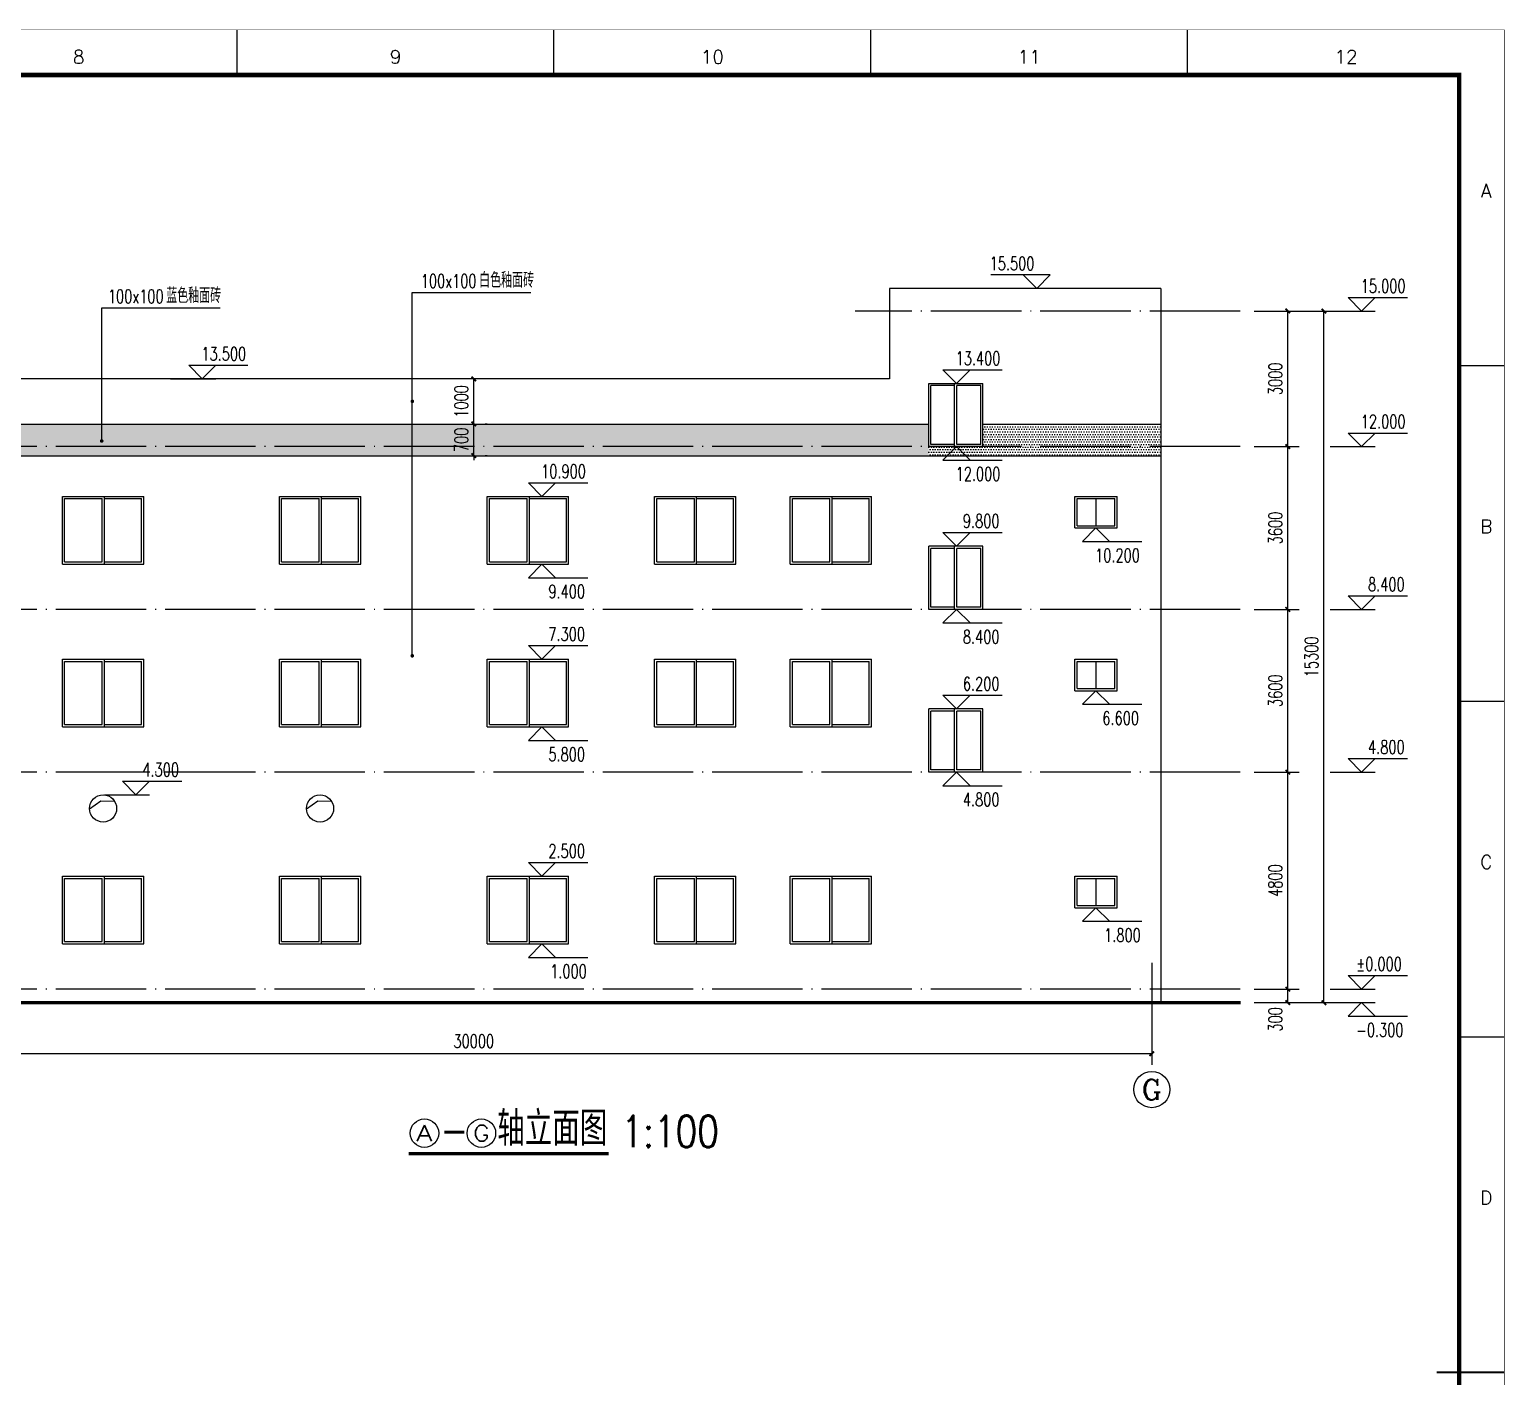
# Model space of a CAD drawing. Header units: millimetres. Extents: x 172649 to 472543, y 238332 to 449264.
# Drawn here: x 439891 to 472543, y 310528 to 340324 of the extents above; entities that cross this region are included whole.
import ezdxf
from ezdxf.enums import TextEntityAlignment as Align

# ---------------------------------------------------------------- set-up
doc = ezdxf.new("R2010")
doc.units = ezdxf.units.MM
doc.header["$LTSCALE"] = 1000
doc.linetypes.add('CENTER', pattern=[2, 1.25, -0.25, 0.25, -0.25])
doc.linetypes.add('DOTE', pattern=[2.42, 2, -0.2, 0.02, -0.2])
for name, color, linetype in [('01', 7, 'Continuous'), ('3T_WOOD', 21, 'Continuous'), ('AXIS', 3, 'Continuous'), ('AXIS_TEXT', 7, 'Continuous'), ('DIM_ELEV', 3, 'Continuous'), ('DIM_LEAD', 3, 'Continuous'), ('DIM_SYMB', 3, 'Continuous'), ('DOTE', 1, 'CENTER'), ('PUB_DIM', 3, 'Continuous'), ('PUB_TEXT', 7, 'Continuous'), ('STAIR', 2, 'Continuous'), ('TK', 7, 'Continuous'), ('WALL', 255, 'Continuous'), ('填充', 8, 'Continuous')]:
    doc.layers.add(name, color=color, linetype=linetype)
doc.styles.add('_HZTXT', font='txt.shx', dxfattribs={"width": 0.8, "bigfont": 'HZTXT.shx'})
doc.styles.add('_TCH_AXIS', font='COMPLEX', dxfattribs={"bigfont": 'GBCBIG'})
doc.styles.add('_TCH_DIM', font='SIMPLEX', dxfattribs={"bigfont": 'GBCBIG'})
doc.styles.add('_TCH_DIM_T3', font='SIMPLEX', dxfattribs={"width": 0.705882, "bigfont": 'GBCBIG'})
doc.styles.add('gedi', font='geditxt.shx', dxfattribs={"width": 0.8, "bigfont": 'hz.shx'})
doc.styles.get("Standard").update_dxf_attribs({"font": 'txt', "bigfont": 'gbcbig.shx'})
doc.dimstyles.new('_TCH_ARCH&&100', dxfattribs={"dimtxt": 297.5, "dimasz": 100, "dimexe": 250, "dimexo": 300, "dimgap": 126.25, "dimtad": 1, "dimdec": 0, "dimzin": 0, "dimdsep": 46, "dimtxsty": '_TCH_DIM_T3', "dimblk": 'ARCHTICK', "dimcen": 0.09, "dimclrt": 7, "dimazin": 2, "dimtfac": 1, "dimtdec": 0, "dimtix": 1, "dimtmove": 2, "dimatfit": 3, "dimfxl": 1, "dimtolj": 1, "dimtzin": 0, "dimarcsym": 0})
pattern_1 = [(0, (0, 0), (28.125, 56.25), [0, -56.25])]

# ---------------------------------------------------------------- blocks, each defined once
blk = doc.blocks.new('GEDI_WK_A1')
at = {"color": 3}
for p, q in [((560.67, 584), (560.67, 594)), ((630.75, 584), (630.75, 594)), ((700.83, 584), (700.83, 594)), ((770.92, 584), (770.92, 594)), ((831, 519.75), (841, 519.75)), ((831, 445.5), (841, 445.5)), ((831, 371.25), (841, 371.25)), ((831, 297), (841, 297))]:
    blk.add_line(p, q, dxfattribs=at)
for points, const_width in [([(0, 0), (841, 0), (841, 594), (0, 594)], 0.1), ([(25, 10), (831, 10), (831, 584), (25, 584)], 1)]:
    blk.add_lwpolyline(points, close=True, dxfattribs=dict(at, const_width=const_width))
at = {"color": 3, "const_width": 0.5}
blk.add_lwpolyline([(826, 297), (841, 297)], dxfattribs=at)
at = {"color": 3}
for s, p in [('8', (525.62, 588)), ('9', (595.71, 588)), ('10', (665.79, 588)), ('11', (735.88, 588)), ('12', (805.96, 588))]:
    blk.add_text(s, height=3, dxfattribs=at).set_placement(p, align=Align.MIDDLE)
for s, p in [('A', (837, 556.88)), ('B', (837, 482.62)), ('C', (837, 408.38)), ('D', (837, 334.12))]:
    blk.add_text(s, height=3, dxfattribs=at).set_placement(p, align=Align.CENTER)
blk = doc.blocks.new('_ArchTick')
at = {"color": 0, "linetype": 'ByBlock', "const_width": 0.4}
blk.add_lwpolyline([(-0.5, -0.5), (0.5, 0.5)], dxfattribs=at)
blk = doc.blocks.new('*D118')
at = {"layer": 'DEFPOINTS', "color": 0}
for p in [(449719, 331597), (449719, 331597), (449719, 330897)]:
    blk.add_point(p, dxfattribs=at)
at = {"layer": 'PUB_DIM', "color": 0, "lineweight": -2}
for p, q in [((449719, 331597), (449719, 331697)), ((449719, 330897), (449719, 331597)), ((450019, 331597), (449969, 331597)), ((449719, 330897), (449719, 330797)), ((450019, 330897), (449969, 330897))]:
    blk.add_line(p, q, dxfattribs=at)
at = {"layer": 'PUB_DIM', "color": 0, "lineweight": -2, "xscale": 100, "yscale": 100, "zscale": 100}
for p, rotation in [((449719, 331597), 270), ((449719, 330897), 90)]:
    blk.add_blockref('_ArchTick', p, dxfattribs=dict(at, rotation=rotation))
at = {"layer": 'PUB_DIM', "color": 7, "insert": (449444, 331247), "char_height": 297.5, "attachment_point": 5, "rotation": 90, "style": '_TCH_DIM_T3'}
blk.add_mtext('\\A1;700', dxfattribs=at)
blk = doc.blocks.new('*D119')
at = {"layer": 'DEFPOINTS', "color": 0}
for p in [(449719, 332597), (449719, 332597), (449719, 331597)]:
    blk.add_point(p, dxfattribs=at)
at = {"layer": 'PUB_DIM', "color": 0, "lineweight": -2}
for p, q in [((449719, 331597), (449719, 332597)), ((450019, 332597), (449969, 332597)), ((450019, 331597), (449969, 331597))]:
    blk.add_line(p, q, dxfattribs=at)
at = {"layer": 'PUB_DIM', "color": 0, "lineweight": -2, "xscale": 100, "yscale": 100, "zscale": 100}
for p, rotation in [((449719, 332597), 90), ((449719, 331597), 270)]:
    blk.add_blockref('_ArchTick', p, dxfattribs=dict(at, rotation=rotation))
at = {"layer": 'PUB_DIM', "color": 7, "insert": (449444, 332097), "char_height": 297.5, "attachment_point": 5, "rotation": 90, "style": '_TCH_DIM_T3'}
blk.add_mtext('\\A1;1000', dxfattribs=at)
blk = doc.blocks.new('*D435')
at = {"layer": 'DEFPOINTS', "color": 0}
for p in [(467482, 334097), (468527, 334097), (467482, 318797)]:
    blk.add_point(p, dxfattribs=at)
at = {"layer": 'PUB_DIM', "color": 0, "lineweight": -2}
for p, q in [((467782, 334097), (468777, 334097)), ((468527, 318797), (468527, 334097)), ((467782, 318797), (468777, 318797))]:
    blk.add_line(p, q, dxfattribs=at)
at = {"layer": 'PUB_DIM', "color": 0, "lineweight": -2, "xscale": 100, "yscale": 100, "zscale": 100}
for p, rotation in [((468527, 334097), 90), ((468527, 318797), 270)]:
    blk.add_blockref('_ArchTick', p, dxfattribs=dict(at, rotation=rotation))
at = {"layer": 'PUB_DIM', "color": 7, "insert": (468252, 326447), "char_height": 297.5, "attachment_point": 5, "rotation": 90, "style": '_TCH_DIM_T3'}
blk.add_mtext('\\A1;15300', dxfattribs=at)
blk = doc.blocks.new('*D436')
at = {"layer": 'DEFPOINTS', "color": 0}
for p in [(466682, 319097), (467727, 319097), (466682, 318797)]:
    blk.add_point(p, dxfattribs=at)
at = {"layer": 'PUB_DIM', "color": 0, "lineweight": -2}
for p, q in [((466982, 319097), (467977, 319097)), ((467727, 318797), (467727, 319097)), ((466982, 318797), (467977, 318797))]:
    blk.add_line(p, q, dxfattribs=at)
at = {"layer": 'PUB_DIM', "color": 0, "lineweight": -2, "xscale": 100, "yscale": 100, "zscale": 100}
for p, rotation in [((467727, 319097), 90), ((467727, 318797), 270)]:
    blk.add_blockref('_ArchTick', p, dxfattribs=dict(at, rotation=rotation))
at = {"layer": 'PUB_DIM', "color": 7, "insert": (467452, 318427), "char_height": 297.5, "attachment_point": 5, "rotation": 90, "style": '_TCH_DIM_T3'}
blk.add_mtext('\\A1;300', dxfattribs=at)
blk = doc.blocks.new('*D437')
at = {"layer": 'DEFPOINTS', "color": 0}
for p in [(466682, 323897), (467727, 323897), (466682, 319097)]:
    blk.add_point(p, dxfattribs=at)
at = {"layer": 'PUB_DIM', "color": 0, "lineweight": -2}
for p, q in [((466982, 323897), (467977, 323897)), ((467727, 319097), (467727, 323897)), ((466982, 319097), (467977, 319097))]:
    blk.add_line(p, q, dxfattribs=at)
at = {"layer": 'PUB_DIM', "color": 0, "lineweight": -2, "xscale": 100, "yscale": 100, "zscale": 100}
for p, rotation in [((467727, 323897), 90), ((467727, 319097), 270)]:
    blk.add_blockref('_ArchTick', p, dxfattribs=dict(at, rotation=rotation))
at = {"layer": 'PUB_DIM', "color": 7, "insert": (467452, 321497), "char_height": 297.5, "attachment_point": 5, "rotation": 90, "style": '_TCH_DIM_T3'}
blk.add_mtext('\\A1;4800', dxfattribs=at)
blk = doc.blocks.new('*D438')
at = {"layer": 'DEFPOINTS', "color": 0}
for p in [(466682, 327497), (467727, 327497), (466682, 323897)]:
    blk.add_point(p, dxfattribs=at)
at = {"layer": 'PUB_DIM', "color": 0, "lineweight": -2}
for p, q in [((466982, 327497), (467977, 327497)), ((467727, 323897), (467727, 327497)), ((466982, 323897), (467977, 323897))]:
    blk.add_line(p, q, dxfattribs=at)
at = {"layer": 'PUB_DIM', "color": 0, "lineweight": -2, "xscale": 100, "yscale": 100, "zscale": 100}
for p, rotation in [((467727, 327497), 90), ((467727, 323897), 270)]:
    blk.add_blockref('_ArchTick', p, dxfattribs=dict(at, rotation=rotation))
at = {"layer": 'PUB_DIM', "color": 7, "insert": (467452, 325697), "char_height": 297.5, "attachment_point": 5, "rotation": 90, "style": '_TCH_DIM_T3'}
blk.add_mtext('\\A1;3600', dxfattribs=at)
blk = doc.blocks.new('*D439')
at = {"layer": 'DEFPOINTS', "color": 0}
for p in [(466682, 331097), (467727, 331097), (466682, 327497)]:
    blk.add_point(p, dxfattribs=at)
at = {"layer": 'PUB_DIM', "color": 0, "lineweight": -2}
for p, q in [((466982, 331097), (467977, 331097)), ((467727, 327497), (467727, 331097)), ((466982, 327497), (467977, 327497))]:
    blk.add_line(p, q, dxfattribs=at)
at = {"layer": 'PUB_DIM', "color": 0, "lineweight": -2, "xscale": 100, "yscale": 100, "zscale": 100}
for p, rotation in [((467727, 331097), 90), ((467727, 327497), 270)]:
    blk.add_blockref('_ArchTick', p, dxfattribs=dict(at, rotation=rotation))
at = {"layer": 'PUB_DIM', "color": 7, "insert": (467452, 329297), "char_height": 297.5, "attachment_point": 5, "rotation": 90, "style": '_TCH_DIM_T3'}
blk.add_mtext('\\A1;3600', dxfattribs=at)
blk = doc.blocks.new('*D440')
at = {"layer": 'DEFPOINTS', "color": 0}
for p in [(466682, 334097), (467727, 334097), (466682, 331097)]:
    blk.add_point(p, dxfattribs=at)
at = {"layer": 'PUB_DIM', "color": 0, "lineweight": -2}
for p, q in [((466982, 334097), (467977, 334097)), ((467727, 331097), (467727, 334097)), ((466982, 331097), (467977, 331097))]:
    blk.add_line(p, q, dxfattribs=at)
at = {"layer": 'PUB_DIM', "color": 0, "lineweight": -2, "xscale": 100, "yscale": 100, "zscale": 100}
for p, rotation in [((467727, 334097), 90), ((467727, 331097), 270)]:
    blk.add_blockref('_ArchTick', p, dxfattribs=dict(at, rotation=rotation))
at = {"layer": 'PUB_DIM', "color": 7, "insert": (467452, 332597), "char_height": 297.5, "attachment_point": 5, "rotation": 90, "style": '_TCH_DIM_T3'}
blk.add_mtext('\\A1;3000', dxfattribs=at)
blk = doc.blocks.new('*D441')
at = {"layer": 'AXIS', "color": 0, "lineweight": -2}
for p, q in [((434719, 319675), (434719, 317419)), ((464719, 319675), (464719, 317419)), ((434719, 317669), (464719, 317669))]:
    blk.add_line(p, q, dxfattribs=at)
at = {"layer": 'DEFPOINTS', "color": 0}
for p in [(434719, 319975), (464719, 319975), (464719, 317669)]:
    blk.add_point(p, dxfattribs=at)
at = {"layer": 'AXIS', "color": 0, "lineweight": -2, "xscale": 100, "yscale": 100, "zscale": 100, "rotation": 180}
blk.add_blockref('_ArchTick', (434719, 317669), dxfattribs=at)
at = {"layer": 'AXIS', "color": 0, "lineweight": -2, "xscale": 100, "yscale": 100, "zscale": 100}
blk.add_blockref('_ArchTick', (464719, 317669), dxfattribs=at)
at = {"layer": 'AXIS', "color": 7, "insert": (449719, 317944), "char_height": 297.5, "attachment_point": 5, "style": '_TCH_DIM_T3'}
blk.add_mtext('\\A1;30000', dxfattribs=at)

msp = doc.modelspace()

# ---------------------------------------------------------------- hatches: boundary and pattern name
at = {"layer": '填充'}
h = msp.add_hatch(dxfattribs=at)
h.set_pattern_fill('松散材料', color=256, scale=30, style=0)
h.set_pattern_definition(pattern_1)
h.paths.add_polyline_path([(459783.8, 330897.3), (459783.8, 331597.3), (434518.6, 331597.3), (434518.6, 330897.3)])
h = msp.add_hatch(dxfattribs=at)
h.set_pattern_fill('松散材料', color=256, scale=30, style=0)
h.set_pattern_definition(pattern_1)
h.paths.add_polyline_path([(460983.5, 331597.3), (460983.5, 330897.3), (464918.6, 330897.3), (464918.6, 331597.3)])
h = msp.add_hatch(dxfattribs=at)
h.set_pattern_fill('松散材料', color=256, scale=30, style=0)
h.set_pattern_definition(pattern_1)
h.paths.add_polyline_path([(460983.5, 330897.3), (460983.5, 331097.3), (459783.8, 331097.3), (459783.8, 330897.3)])

# ---------------------------------------------------------------- linework, layer by layer
at = {"layer": '01', "const_width": 80}
msp.add_lwpolyline([(466681.7, 318797.3), (432035.2, 318797.3)], dxfattribs=at)
at = {"layer": '3T_WOOD'}
for p, q in [((463483.9, 329947.3), (463483.9, 329347.3)), ((463483.9, 326347.3), (463483.9, 325747.3)), ((463483.9, 321547.3), (463483.9, 320947.3))]:
    msp.add_line(p, q, dxfattribs=at)
for points in [[(459783.8, 331097.3), (459783.8, 332497.3), (460983.5, 332497.3)], [(460352.9, 332447.3), (459833.8, 332447.3)], [(459833.8, 331147.3), (459833.8, 332447.3)], [(460352.9, 331097.3), (460352.9, 332497.3)], [(460933.5, 332447.3), (460402.9, 332447.3)], [(460402.9, 331147.3), (460402.9, 332447.3)], [(460933.5, 331147.3), (460933.5, 332447.3)], [(460983.5, 331097.3), (460983.5, 332497.3)], [(460983.5, 331097.3), (459783.8, 331097.3)], [(460352.9, 331147.3), (459833.8, 331147.3)], [(460933.5, 331147.3), (460402.9, 331147.3)], [(440618.6, 329997.3), (442418.3, 329997.3)], [(440618.6, 328497.3), (440618.6, 329997.3)], [(440668.6, 329947.3), (441499.2, 329947.3)], [(440668.6, 328547.3), (440668.6, 329947.3)], [(441499.2, 328547.3), (441499.2, 329947.3)], [(441549.2, 328497.3), (441549.2, 329997.3)], [(441549.2, 329947.3), (442368.3, 329947.3)], [(442368.3, 328547.3), (442368.3, 329947.3)], [(442418.3, 328497.3), (442418.3, 329997.3)], [(445418.6, 329997.3), (447218.3, 329997.3)], [(445418.6, 328497.3), (445418.6, 329997.3)], [(445468.6, 329947.3), (446299.2, 329947.3)], [(445468.6, 328547.3), (445468.6, 329947.3)], [(446299.2, 328547.3), (446299.2, 329947.3)], [(446349.2, 328497.3), (446349.2, 329997.3)], [(446349.2, 329947.3), (447168.3, 329947.3)], [(447168.3, 328547.3), (447168.3, 329947.3)], [(447218.3, 328497.3), (447218.3, 329997.3)], [(450018.6, 329997.3), (451818.3, 329997.3)], [(450018.6, 328497.3), (450018.6, 329997.3)], [(450068.6, 329947.3), (450899.2, 329947.3)], [(450068.6, 328547.3), (450068.6, 329947.3)], [(450899.2, 328547.3), (450899.2, 329947.3)], [(450949.2, 328497.3), (450949.2, 329997.3)], [(450949.2, 329947.3), (451768.3, 329947.3)], [(451768.3, 328547.3), (451768.3, 329947.3)], [(451818.3, 328497.3), (451818.3, 329997.3)], [(453718.6, 329997.3), (455518.3, 329997.3)], [(453718.6, 328497.3), (453718.6, 329997.3)], [(453768.6, 329947.3), (454599.2, 329947.3)], [(453768.6, 328547.3), (453768.6, 329947.3)], [(454599.2, 328547.3), (454599.2, 329947.3)], [(454649.2, 328497.3), (454649.2, 329997.3)], [(454649.2, 329947.3), (455468.3, 329947.3)], [(455468.3, 328547.3), (455468.3, 329947.3)], [(455518.3, 328497.3), (455518.3, 329997.3)], [(456718.6, 329997.3), (458518.3, 329997.3)], [(456718.6, 328497.3), (456718.6, 329997.3)], [(456768.6, 329947.3), (457599.2, 329947.3)], [(456768.6, 328547.3), (456768.6, 329947.3)], [(457599.2, 328547.3), (457599.2, 329947.3)], [(457649.2, 328497.3), (457649.2, 329997.3)], [(457649.2, 329947.3), (458468.3, 329947.3)], [(458468.3, 328547.3), (458468.3, 329947.3)], [(458518.3, 328497.3), (458518.3, 329997.3)], [(463018.6, 329997.3), (463949.2, 329997.3)], [(463018.6, 329297.3), (463018.6, 329997.3)], [(463068.6, 329947.3), (463899.2, 329947.3)], [(463068.6, 329347.3), (463068.6, 329947.3)], [(463899.2, 329347.3), (463899.2, 329947.3)], [(463949.2, 329297.3), (463949.2, 329997.3)], [(463018.6, 329297.3), (463949.2, 329297.3)], [(463068.6, 329347.3), (463899.2, 329347.3)], [(460983.5, 328897.3), (459783.8, 328897.3)], [(459783.8, 327497.3), (459783.8, 328897.3)], [(460352.9, 328847.3), (459833.8, 328847.3)], [(459833.8, 327547.3), (459833.8, 328847.3)], [(460352.9, 327497.3), (460352.9, 328897.3)], [(460933.5, 328847.3), (460402.9, 328847.3)], [(460402.9, 327547.3), (460402.9, 328847.3)], [(460933.5, 327547.3), (460933.5, 328847.3)], [(460983.5, 327497.3), (460983.5, 328897.3)], [(440618.6, 328497.3), (442418.3, 328497.3)], [(440668.6, 328547.3), (441499.2, 328547.3)], [(441549.2, 328547.3), (442368.3, 328547.3)], [(445418.6, 328497.3), (447218.3, 328497.3)], [(445468.6, 328547.3), (446299.2, 328547.3)], [(446349.2, 328547.3), (447168.3, 328547.3)], [(450018.6, 328497.3), (451818.3, 328497.3)], [(450068.6, 328547.3), (450899.2, 328547.3)], [(450949.2, 328547.3), (451768.3, 328547.3)], [(453718.6, 328497.3), (455518.3, 328497.3)], [(453768.6, 328547.3), (454599.2, 328547.3)], [(454649.2, 328547.3), (455468.3, 328547.3)], [(456718.6, 328497.3), (458518.3, 328497.3)], [(456768.6, 328547.3), (457599.2, 328547.3)], [(457649.2, 328547.3), (458468.3, 328547.3)], [(460352.9, 327547.3), (459833.8, 327547.3)], [(460933.5, 327547.3), (460402.9, 327547.3)], [(460983.5, 327497.3), (459783.8, 327497.3)], [(440618.6, 326397.3), (442418.3, 326397.3)], [(440618.6, 324897.3), (440618.6, 326397.3)], [(440668.6, 326347.3), (441499.2, 326347.3)], [(440668.6, 324947.3), (440668.6, 326347.3)], [(441499.2, 324947.3), (441499.2, 326347.3)], [(441549.2, 324897.3), (441549.2, 326397.3)], [(441549.2, 326347.3), (442368.3, 326347.3)], [(442368.3, 324947.3), (442368.3, 326347.3)], [(442418.3, 324897.3), (442418.3, 326397.3)], [(445418.6, 326397.3), (447218.3, 326397.3)], [(445418.6, 324897.3), (445418.6, 326397.3)], [(445468.6, 326347.3), (446299.2, 326347.3)], [(445468.6, 324947.3), (445468.6, 326347.3)], [(446299.2, 324947.3), (446299.2, 326347.3)], [(446349.2, 324897.3), (446349.2, 326397.3)], [(446349.2, 326347.3), (447168.3, 326347.3)], [(447168.3, 324947.3), (447168.3, 326347.3)], [(447218.3, 324897.3), (447218.3, 326397.3)], [(450018.6, 326397.3), (451818.3, 326397.3)], [(450018.6, 324897.3), (450018.6, 326397.3)], [(450068.6, 326347.3), (450899.2, 326347.3)], [(450068.6, 324947.3), (450068.6, 326347.3)], [(450899.2, 324947.3), (450899.2, 326347.3)], [(450949.2, 324897.3), (450949.2, 326397.3)], [(450949.2, 326347.3), (451768.3, 326347.3)], [(451768.3, 324947.3), (451768.3, 326347.3)], [(451818.3, 324897.3), (451818.3, 326397.3)], [(453718.6, 326397.3), (455518.3, 326397.3)], [(453718.6, 324897.3), (453718.6, 326397.3)], [(453768.6, 326347.3), (454599.2, 326347.3)], [(453768.6, 324947.3), (453768.6, 326347.3)], [(454599.2, 324947.3), (454599.2, 326347.3)], [(454649.2, 324897.3), (454649.2, 326397.3)], [(454649.2, 326347.3), (455468.3, 326347.3)], [(455468.3, 324947.3), (455468.3, 326347.3)], [(455518.3, 324897.3), (455518.3, 326397.3)], [(456718.6, 326397.3), (458518.3, 326397.3)], [(456718.6, 324897.3), (456718.6, 326397.3)], [(456768.6, 326347.3), (457599.2, 326347.3)], [(456768.6, 324947.3), (456768.6, 326347.3)], [(457599.2, 324947.3), (457599.2, 326347.3)], [(457649.2, 324897.3), (457649.2, 326397.3)], [(457649.2, 326347.3), (458468.3, 326347.3)], [(458468.3, 324947.3), (458468.3, 326347.3)], [(458518.3, 324897.3), (458518.3, 326397.3)], [(463018.6, 326397.3), (463949.2, 326397.3)], [(463018.6, 325697.3), (463018.6, 326397.3)], [(463068.6, 326347.3), (463899.2, 326347.3)], [(463068.6, 325747.3), (463068.6, 326347.3)], [(463899.2, 325747.3), (463899.2, 326347.3)], [(463949.2, 325697.3), (463949.2, 326397.3)], [(463018.6, 325697.3), (463949.2, 325697.3)], [(463068.6, 325747.3), (463899.2, 325747.3)], [(460983.5, 325297.3), (459783.8, 325297.3)], [(459783.8, 323897.3), (459783.8, 325297.3)], [(460352.9, 325247.3), (459833.8, 325247.3)], [(459833.8, 323947.3), (459833.8, 325247.3)], [(460352.9, 323897.3), (460352.9, 325297.3)], [(460933.5, 325247.3), (460402.9, 325247.3)], [(460402.9, 323947.3), (460402.9, 325247.3)], [(460933.5, 323947.3), (460933.5, 325247.3)], [(460983.5, 323897.3), (460983.5, 325297.3)], [(440618.6, 324897.3), (442418.3, 324897.3)], [(440668.6, 324947.3), (441499.2, 324947.3)], [(441549.2, 324947.3), (442368.3, 324947.3)], [(445418.6, 324897.3), (447218.3, 324897.3)], [(445468.6, 324947.3), (446299.2, 324947.3)], [(446349.2, 324947.3), (447168.3, 324947.3)], [(450018.6, 324897.3), (451818.3, 324897.3)], [(450068.6, 324947.3), (450899.2, 324947.3)], [(450949.2, 324947.3), (451768.3, 324947.3)], [(453718.6, 324897.3), (455518.3, 324897.3)], [(453768.6, 324947.3), (454599.2, 324947.3)], [(454649.2, 324947.3), (455468.3, 324947.3)], [(456718.6, 324897.3), (458518.3, 324897.3)], [(456768.6, 324947.3), (457599.2, 324947.3)], [(457649.2, 324947.3), (458468.3, 324947.3)], [(460352.9, 323947.3), (459833.8, 323947.3)], [(460933.5, 323947.3), (460402.9, 323947.3)], [(460983.5, 323897.3), (459783.8, 323897.3)], [(440618.6, 321597.3), (442418.3, 321597.3)], [(440618.6, 320097.3), (440618.6, 321597.3)], [(440668.6, 321547.3), (441499.2, 321547.3)], [(440668.6, 320147.3), (440668.6, 321547.3)], [(441499.2, 320147.3), (441499.2, 321547.3)], [(441549.2, 320097.3), (441549.2, 321597.3)], [(441549.2, 321547.3), (442368.3, 321547.3)], [(442368.3, 320147.3), (442368.3, 321547.3)], [(442418.3, 320097.3), (442418.3, 321597.3)], [(445418.6, 321597.3), (447218.3, 321597.3)], [(445418.6, 320097.3), (445418.6, 321597.3)], [(445468.6, 321547.3), (446299.2, 321547.3)], [(445468.6, 320147.3), (445468.6, 321547.3)], [(446299.2, 320147.3), (446299.2, 321547.3)], [(446349.2, 320097.3), (446349.2, 321597.3)], [(446349.2, 321547.3), (447168.3, 321547.3)], [(447168.3, 320147.3), (447168.3, 321547.3)], [(447218.3, 320097.3), (447218.3, 321597.3)], [(450018.6, 321597.3), (451818.3, 321597.3)], [(450018.6, 320097.3), (450018.6, 321597.3)], [(450068.6, 321547.3), (450899.2, 321547.3)], [(450068.6, 320147.3), (450068.6, 321547.3)], [(450899.2, 320147.3), (450899.2, 321547.3)], [(450949.2, 320097.3), (450949.2, 321597.3)], [(450949.2, 321547.3), (451768.3, 321547.3)], [(451768.3, 320147.3), (451768.3, 321547.3)], [(451818.3, 320097.3), (451818.3, 321597.3)], [(453718.6, 321597.3), (455518.3, 321597.3)], [(453718.6, 320097.3), (453718.6, 321597.3)], [(453768.6, 321547.3), (454599.2, 321547.3)], [(453768.6, 320147.3), (453768.6, 321547.3)], [(454599.2, 320147.3), (454599.2, 321547.3)], [(454649.2, 320097.3), (454649.2, 321597.3)], [(454649.2, 321547.3), (455468.3, 321547.3)], [(455468.3, 320147.3), (455468.3, 321547.3)], [(455518.3, 320097.3), (455518.3, 321597.3)], [(456718.6, 321597.3), (458518.3, 321597.3)], [(456718.6, 320097.3), (456718.6, 321597.3)], [(456768.6, 321547.3), (457599.2, 321547.3)], [(456768.6, 320147.3), (456768.6, 321547.3)], [(457599.2, 320147.3), (457599.2, 321547.3)], [(457649.2, 320097.3), (457649.2, 321597.3)], [(457649.2, 321547.3), (458468.3, 321547.3)], [(458468.3, 320147.3), (458468.3, 321547.3)], [(458518.3, 320097.3), (458518.3, 321597.3)], [(463018.6, 321597.3), (463949.2, 321597.3)], [(463018.6, 320897.3), (463018.6, 321597.3)], [(463068.6, 321547.3), (463899.2, 321547.3)], [(463068.6, 320947.3), (463068.6, 321547.3)], [(463899.2, 320947.3), (463899.2, 321547.3)], [(463949.2, 320897.3), (463949.2, 321597.3)], [(463018.6, 320897.3), (463949.2, 320897.3)], [(463068.6, 320947.3), (463899.2, 320947.3)], [(440618.6, 320097.3), (442418.3, 320097.3)], [(440668.6, 320147.3), (441499.2, 320147.3)], [(441549.2, 320147.3), (442368.3, 320147.3)], [(445418.6, 320097.3), (447218.3, 320097.3)], [(445468.6, 320147.3), (446299.2, 320147.3)], [(446349.2, 320147.3), (447168.3, 320147.3)], [(450018.6, 320097.3), (451818.3, 320097.3)], [(450068.6, 320147.3), (450899.2, 320147.3)], [(450949.2, 320147.3), (451768.3, 320147.3)], [(453718.6, 320097.3), (455518.3, 320097.3)], [(453768.6, 320147.3), (454599.2, 320147.3)], [(454649.2, 320147.3), (455468.3, 320147.3)], [(456718.6, 320097.3), (458518.3, 320097.3)], [(456768.6, 320147.3), (457599.2, 320147.3)], [(457649.2, 320147.3), (458468.3, 320147.3)]]:
    msp.add_lwpolyline(points, dxfattribs=at)
at = {"layer": 'AXIS'}
msp.add_circle((464718.6, 316873.8), 400, dxfattribs=at)
at = {"layer": 'DIM_ELEV'}
for p, q in [((462473, 334895.6), (461161.5, 334895.6)), ((462173, 334595.6), (461873, 334895.6)), ((462173, 334595.6), (462473, 334895.6)), ((462873, 334595.6), (461873, 334595.6)), ((469361.3, 334097.3), (469061.3, 334397.3)), ((469061.3, 334397.3), (470372.8, 334397.3)), ((469361.3, 334097.3), (469661.3, 334397.3)), ((468661.3, 334097.3), (469661.3, 334097.3)), ((443712.5, 332597.3), (443412.5, 332897.3)), ((443412.5, 332897.3), (444724, 332897.3)), ((443712.5, 332597.3), (444012.5, 332897.3)), ((460398.4, 332497.3), (460098.4, 332797.3)), ((460098.4, 332797.3), (461409.9, 332797.3)), ((460398.4, 332497.3), (460698.4, 332797.3)), ((443012.5, 332597.3), (444012.5, 332597.3)), ((460398.4, 331097.3), (460098.4, 330797.3)), ((460398.4, 331097.3), (460698.4, 330797.3)), ((468661.3, 331097.3), (469661.3, 331097.3)), ((469361.3, 331097.3), (469061.3, 331397.3)), ((469061.3, 331397.3), (470372.8, 331397.3)), ((469361.3, 331097.3), (469661.3, 331397.3)), ((460098.4, 330797.3), (461409.9, 330797.3)), ((451228.5, 329997.3), (450928.5, 330297.3)), ((450928.5, 330297.3), (452240, 330297.3)), ((451228.5, 329997.3), (451528.5, 330297.3)), ((460398.4, 328897.3), (460098.4, 329197.3)), ((460098.4, 329197.3), (461409.9, 329197.3)), ((460398.4, 328897.3), (460698.4, 329197.3)), ((463483.9, 329297.3), (463183.9, 328997.3)), ((463483.9, 329297.3), (463783.9, 328997.3)), ((463183.9, 328997.3), (464495.4, 328997.3)), ((451228.5, 328497.3), (450928.5, 328197.3)), ((451228.5, 328497.3), (451528.5, 328197.3)), ((450928.5, 328197.3), (452240, 328197.3)), ((469361.3, 327497.3), (469061.3, 327797.3)), ((469061.3, 327797.3), (470372.8, 327797.3)), ((469361.3, 327497.3), (469661.3, 327797.3)), ((460398.4, 327497.3), (460098.4, 327197.3)), ((460098.4, 327197.3), (461409.9, 327197.3)), ((460398.4, 327497.3), (460698.4, 327197.3)), ((468661.3, 327497.3), (469661.3, 327497.3)), ((451228.5, 326397.3), (450928.5, 326697.3)), ((450928.5, 326697.3), (452240, 326697.3)), ((451228.5, 326397.3), (451528.5, 326697.3)), ((460398.4, 325297.3), (460098.4, 325597.3)), ((460098.4, 325597.3), (461409.9, 325597.3)), ((460398.4, 325297.3), (460698.4, 325597.3)), ((463483.9, 325697.3), (463183.9, 325397.3)), ((463483.9, 325697.3), (463783.9, 325397.3)), ((463183.9, 325397.3), (464495.4, 325397.3)), ((451228.5, 324897.3), (450928.5, 324597.3)), ((451228.5, 324897.3), (451528.5, 324597.3)), ((450928.5, 324597.3), (452240, 324597.3)), ((469361.3, 323897.3), (469061.3, 324197.3)), ((469061.3, 324197.3), (470372.8, 324197.3)), ((469361.3, 323897.3), (469661.3, 324197.3)), ((442246.4, 323397.3), (441946.4, 323697.3)), ((441946.4, 323697.3), (443257.9, 323697.3)), ((442246.4, 323397.3), (442546.4, 323697.3)), ((460398.4, 323897.3), (460098.4, 323597.3)), ((460098.4, 323597.3), (461409.9, 323597.3)), ((460398.4, 323897.3), (460698.4, 323597.3)), ((468661.3, 323897.3), (469661.3, 323897.3)), ((441546.4, 323397.3), (442546.4, 323397.3)), ((451228.5, 321597.3), (450928.5, 321897.3)), ((450928.5, 321897.3), (452240, 321897.3)), ((451228.5, 321597.3), (451528.5, 321897.3)), ((463483.9, 320897.3), (463183.9, 320597.3)), ((463483.9, 320897.3), (463783.9, 320597.3)), ((463183.9, 320597.3), (464495.4, 320597.3)), ((451228.5, 320097.3), (450928.5, 319797.3)), ((451228.5, 320097.3), (451528.5, 319797.3)), ((450928.5, 319797.3), (452240, 319797.3)), ((469361.3, 319097.3), (469061.3, 319397.3)), ((469061.3, 319397.3), (470372.8, 319397.3)), ((469361.3, 319097.3), (469661.3, 319397.3)), ((468661.3, 319097.3), (469661.3, 319097.3)), ((468661.3, 318797.3), (469661.3, 318797.3)), ((469361.3, 318797.3), (469061.3, 318497.3)), ((469361.3, 318797.3), (469661.3, 318497.3)), ((469061.3, 318497.3), (470372.8, 318497.3))]:
    msp.add_line(p, q, dxfattribs=at)
at = {"layer": 'DIM_LEAD'}
for p, q in [((448359.3, 326470.3), (448359.3, 334507.3)), ((448359.3, 332100.5), (448359.3, 334507.3)), ((448359.3, 334507.3), (450983.5, 334507.3)), ((441489.1, 331222.3), (441489.1, 334166.6)), ((441489.1, 334166.6), (444106.5, 334166.6))]:
    msp.add_line(p, q, dxfattribs=at)
at = {"layer": 'DIM_LEAD', "const_width": 40}
for points in [[(448359.3, 332080.5, 1), (448359.3, 332120.5, 1)], [(441489.1, 331202.3, 1), (441489.1, 331242.3, 1)], [(448359.3, 326450.3, 1), (448359.3, 326490.3, 1)]]:
    msp.add_lwpolyline(points, format="xyb", close=True, dxfattribs=at)
at = {"layer": 'DIM_SYMB', "const_width": 70}
msp.add_lwpolyline([(448278.3, 315454.9), (452703.5, 315454.9)], dxfattribs=at)
at = {"layer": 'DOTE', "linetype": 'DOTE'}
for p, q in [((466672.8, 334097.3), (458154.1, 334097.3)), ((466672.8, 331097.3), (432053.5, 331097.3)), ((466672.8, 327497.3), (432053.5, 327497.3)), ((466672.8, 323897.3), (432053.5, 323897.3)), ((466672.8, 319097.3), (432053.5, 319097.3))]:
    msp.add_line(p, q, dxfattribs=at)
at = {"layer": 'PUB_TEXT'}
for centre in [(448628.3, 315909.9), (449888.3, 315909.9)]:
    msp.add_circle(centre, 315, dxfattribs=at)
at = {"layer": 'STAIR'}
for p, q in [((441218.7, 323088.3), (441467.6, 323264)), ((441467.6, 323264), (441770.8, 323255.2)), ((446018.7, 323088.3), (446267.6, 323264)), ((446267.6, 323264), (446570.8, 323255.2))]:
    msp.add_line(p, q, dxfattribs=at)
for centre in [(441518.6, 323092.7), (446318.6, 323092.7)]:
    msp.add_circle(centre, 300, dxfattribs=at)
at = {"layer": 'TK'}
for p, q in [((434518.6, 331597.3), (459783.8, 331597.3)), ((460983.5, 331597.3), (464918.6, 331597.3)), ((434518.6, 330897.3), (459783.8, 330897.3)), ((459783.8, 330897.3), (464918.6, 330897.3))]:
    msp.add_line(p, q, dxfattribs=at)
at = {"layer": 'WALL'}
for p, q in [((464918.6, 334597.3), (458918.6, 334597.3)), ((458918.6, 334597.3), (458918.6, 332597.3)), ((464918.6, 334597.3), (464918.6, 332297.3)), ((458918.6, 332597.3), (434518.6, 332597.3)), ((464918.6, 332297.3), (464918.6, 318797.3))]:
    msp.add_line(p, q, dxfattribs=at)

# ---------------------------------------------------------------- block references
at = {"xscale": 100, "yscale": 100, "zscale": 100}
msp.add_blockref('GEDI_WK_A1', (388418.4, 280919.4), dxfattribs=at)

# ---------------------------------------------------------------- texts
at = {"layer": 'AXIS_TEXT', "style": '_TCH_AXIS', "width": 1.166667}
msp.add_text('G', height=452.5, dxfattribs=at).set_placement((464492.4, 316647.5), (464944.9, 316647.5), align=Align.FIT)
at = {"layer": 'PUB_TEXT'}
for s, height, style, width, p in [('15.500', 297.5, '_TCH_DIM', 0.705882, (461131.5, 335000.6)), ('100x100', 297.5, '_TCH_DIM', 0.705882, (448546.7, 334612.3)), ('15.000', 297.5, '_TCH_DIM', 0.705882, (469342.8, 334502.3)), ('100x100', 297.5, '_TCH_DIM', 0.705882, (441625.1, 334271.6)), ('13.500', 297.5, '_TCH_DIM', 0.705882, (443694, 333002.3)), ('13.400', 297.5, '_TCH_DIM', 0.705882, (460379.9, 332902.3)), ('12.000', 297.5, '_TCH_DIM', 0.705882, (469342.8, 331502.3)), ('10.900', 297.5, '_TCH_DIM', 0.705882, (451210, 330402.3)), ('12.000', 297.5, '_TCH_DIM', 0.705882, (460379.9, 330342.3)), ('9.800', 297.5, '_TCH_DIM', 0.705882, (460539.9, 329302.3)), ('10.200', 297.5, '_TCH_DIM', 0.705882, (463465.4, 328542.3)), ('8.400', 297.5, '_TCH_DIM', 0.705882, (469502.8, 327902.3)), ('9.400', 297.5, '_TCH_DIM', 0.705882, (451370, 327742.3)), ('7.300', 297.5, '_TCH_DIM', 0.705882, (451370, 326802.3)), ('8.400', 297.5, '_TCH_DIM', 0.705882, (460539.9, 326742.3)), ('6.200', 297.5, '_TCH_DIM', 0.705882, (460539.9, 325702.3)), ('6.600', 297.5, '_TCH_DIM', 0.705882, (463625.4, 324942.3)), ('4.800', 297.5, '_TCH_DIM', 0.705882, (469502.8, 324302.3)), ('5.800', 297.5, '_TCH_DIM', 0.705882, (451370, 324142.3)), ('4.300', 297.5, '_TCH_DIM', 0.705882, (442387.9, 323802.3)), ('4.800', 297.5, '_TCH_DIM', 0.705882, (460539.9, 323142.3)), ('2.500', 297.5, '_TCH_DIM', 0.705882, (451370, 322002.3)), ('1.800', 297.5, '_TCH_DIM', 0.705882, (463665.4, 320142.3)), ('%%P0.000', 297.5, '_TCH_DIM', 0.705882, (469242.8, 319502.3)), ('1.000', 297.5, '_TCH_DIM', 0.705882, (451410, 319342.3)), ('-0.300', 297.5, '_TCH_DIM', 0.705882, (469242.8, 318042.3)), ('轴立面图', 760.87, '_HZTXT', 0.8, (450238.3, 315629.9)), ('1:100', 700, 'gedi', 0.8, (452983.5, 315599.5)), ('-', 700, '_HZTXT', 0.8, (448978.3, 315629.9))]:
    msp.add_text(s, height=height, dxfattribs=dict(at, style=style, width=width)).set_placement(p)
at = {"layer": 'PUB_TEXT', "style": '_TCH_DIM'}
for s, p in [('白色釉面砖', (449836.7, 334612.3)), ('蓝色釉面砖', (442915.1, 334271.6))]:
    msp.add_text(s, height=337.59, dxfattribs=at).set_placement(p)
at = {"layer": 'PUB_TEXT', "style": '_HZTXT', "width": 1.875}
for s, p, p2 in [('A', (448450.1, 315731.7), (448806.5, 315731.7)), ('G', (449710.1, 315731.7), (450066.5, 315731.7))]:
    msp.add_text(s, height=356.4, dxfattribs=at).set_placement(p, p2, align=Align.FIT)

# ---------------------------------------------------------------- dimensions: what is measured, and where the dimension line sits
at = {"layer": 'AXIS'}
dim = msp.add_aligned_dim(p1=(434718.6, 319974.6), p2=(464718.6, 319974.6), distance=-2305.4, text='30000', dimstyle='_TCH_ARCH&&100', dxfattribs=at)
dim.commit()
dim.dimension.update_dxf_attribs({"geometry": '*D441', "text_midpoint": (449718.6, 317944.1)})
at = {"layer": 'PUB_DIM'}
for p1, p2, distance, text, picture, middle in [((466681.7, 331097.3), (466681.7, 334097.3), -1045.1, '3000', '*D440', (467451.7, 332597.3)), ((467481.7, 318797.3), (467481.7, 334097.3), -1045.1, '15300', '*D435', (468251.7, 326447.3)), ((449718.6, 331597.3), (449718.6, 332597.3), 0, '1000', '*D119', (449443.6, 332097.3)), ((449718.6, 330897.3), (449718.6, 331597.3), 0, '700', '*D118', (449443.6, 331247.3)), ((466681.7, 327497.3), (466681.7, 331097.3), -1045.1, '3600', '*D439', (467451.7, 329297.3)), ((466681.7, 323897.3), (466681.7, 327497.3), -1045.1, '3600', '*D438', (467451.7, 325697.3)), ((466681.7, 319097.3), (466681.7, 323897.3), -1045.1, '4800', '*D437', (467451.7, 321497.3))]:
    dim = msp.add_aligned_dim(p1=p1, p2=p2, distance=distance, text=text, dimstyle='_TCH_ARCH&&100', dxfattribs=at)
    dim.commit()
    dim.dimension.update_dxf_attribs({"geometry": picture, "text_midpoint": middle})
dim = msp.add_linear_dim(base=(467726.7, 319097.3), p1=(466681.7, 318797.3), p2=(466681.7, 319097.3), angle=90, text='300', dimstyle='_TCH_ARCH&&100', dxfattribs=at)
dim.commit()
dim.dimension.update_dxf_attribs({"geometry": '*D436', "text_midpoint": (467451.7, 318427.3), "dimtype": 129})

doc.saveas('drawing.dxf')
